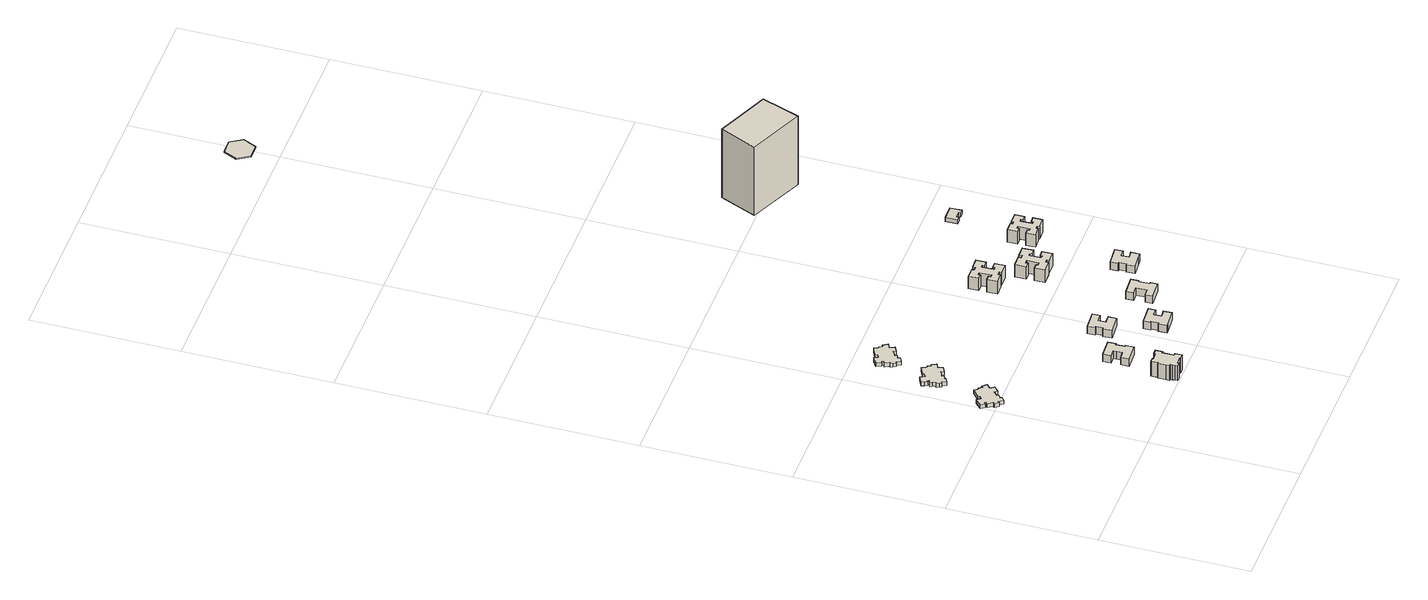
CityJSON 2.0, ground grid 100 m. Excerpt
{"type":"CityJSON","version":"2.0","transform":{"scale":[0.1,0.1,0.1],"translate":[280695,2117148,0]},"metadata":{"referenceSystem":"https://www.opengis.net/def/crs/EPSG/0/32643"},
"CityObjects":{
"building1":{"type":"Building","attributes":{"name":"A-17","citygml_lod_name00":"lod1Solid","yearOfConstruction":1969,"measuredHeight":3,"storeysAboveGround":1},"geometry":[{"type":"Solid","lod":"1","boundaries":[[[[0,1,2,3,4,5,6,7,8,9,10,11,12,13,14,15,16,17,18,19,20,21,22,23,24,25,26,27]],[[26,28,29,27]],[[25,30,28,26]],[[24,31,30,25]],[[23,32,31,24]],[[22,33,32,23]],[[21,34,33,22]],[[20,35,34,21]],[[19,36,35,20]],[[18,37,36,19]],[[17,38,37,18]],[[16,39,38,17]],[[15,40,39,16]],[[14,41,40,15]],[[13,42,41,14]],[[12,43,42,13]],[[11,44,43,12]],[[10,45,44,11]],[[9,46,45,10]],[[8,47,46,9]],[[7,48,47,8]],[[6,49,48,7]],[[5,50,49,6]],[[4,51,50,5]],[[3,52,51,4]],[[2,53,52,3]],[[1,54,53,2]],[[0,55,54,1]],[[27,29,55,0]],[[28,30,31,32,33,34,35,36,37,38,39,40,41,42,43,44,45,46,47,48,49,50,51,52,53,54,55,29]]]]}]},
"building2":{"type":"Building","attributes":{"name":"A-18","citygml_lod_name00":"lod1Solid","yearOfConstruction":1969,"measuredHeight":3,"storeysAboveGround":1},"geometry":[{"type":"Solid","lod":"1","boundaries":[[[[56,57,58,59,60,61,62,63,64,65,66,67,68,69,70,71,72,73,74,75,76,77,78,79,80,81,82,83,84,85,86]],[[85,87,88,86]],[[84,89,87,85]],[[83,90,89,84]],[[82,91,90,83]],[[81,92,91,82]],[[80,93,92,81]],[[79,94,93,80]],[[78,95,94,79]],[[77,96,95,78]],[[76,97,96,77]],[[75,98,97,76]],[[74,99,98,75]],[[73,100,99,74]],[[72,101,100,73]],[[71,102,101,72]],[[70,103,102,71]],[[69,104,103,70]],[[68,105,104,69]],[[67,106,105,68]],[[66,107,106,67]],[[65,108,107,66]],[[64,109,108,65]],[[63,110,109,64]],[[62,111,110,63]],[[61,112,111,62]],[[60,113,112,61]],[[59,114,113,60]],[[58,115,114,59]],[[57,116,115,58]],[[56,117,116,57]],[[86,88,117,56]],[[87,89,90,91,92,93,94,95,96,97,98,99,100,101,102,103,104,105,106,107,108,109,110,111,112,113,114,115,116,117,88]]]]}]},
"building3":{"type":"Building","attributes":{"name":"H2-27","citygml_lod_name00":"lod1Solid","yearOfConstruction":1967,"measuredHeight":12,"storeysAboveGround":4},"geometry":[{"type":"Solid","lod":"1","boundaries":[[[[118,119,120,121,122,123,124,125,126,127,128,129,130,131,132,133,134,135,136,137,138,139,140]],[[139,141,142,140]],[[138,143,141,139]],[[137,144,143,138]],[[136,145,144,137]],[[135,146,145,136]],[[134,147,146,135]],[[133,148,147,134]],[[132,149,148,133]],[[131,150,149,132]],[[130,151,150,131]],[[129,152,151,130]],[[128,153,152,129]],[[127,154,153,128]],[[126,155,154,127]],[[125,156,155,126]],[[124,157,156,125]],[[123,158,157,124]],[[122,159,158,123]],[[121,160,159,122]],[[120,161,160,121]],[[119,162,161,120]],[[118,163,162,119]],[[140,142,163,118]],[[141,143,144,145,146,147,148,149,150,151,152,153,154,155,156,157,158,159,160,161,162,163,142]]]]}]},
"building4":{"type":"Building","attributes":{"name":"A-19","citygml_lod_name00":"lod1Solid","yearOfConstruction":1969,"measuredHeight":3,"storeysAboveGround":1},"geometry":[{"type":"Solid","lod":"1","boundaries":[[[[164,165,166,167,168,169,170,171,172,173,174,175,176,177,178,179,180,181,182,183,184,185,186,187,188,189,190,191,192,193]],[[192,194,195,193]],[[191,196,194,192]],[[190,197,196,191]],[[189,198,197,190]],[[188,199,198,189]],[[187,200,199,188]],[[186,201,200,187]],[[185,202,201,186]],[[184,203,202,185]],[[183,204,203,184]],[[182,205,204,183]],[[181,206,205,182]],[[180,207,206,181]],[[179,208,207,180]],[[178,209,208,179]],[[177,210,209,178]],[[176,211,210,177]],[[175,212,211,176]],[[174,213,212,175]],[[173,214,213,174]],[[172,215,214,173]],[[171,216,215,172]],[[170,217,216,171]],[[169,218,217,170]],[[168,219,218,169]],[[167,220,219,168]],[[166,221,220,167]],[[165,222,221,166]],[[164,223,222,165]],[[193,195,223,164]],[[194,196,197,198,199,200,201,202,203,204,205,206,207,208,209,210,211,212,213,214,215,216,217,218,219,220,221,222,223,195]]]]}]},
"building5":{"type":"Building","attributes":{"name":"H2-22","citygml_lod_name00":"lod1Solid","yearOfConstruction":1965,"measuredHeight":6,"storeysAboveGround":2},"geometry":[{"type":"Solid","lod":"1","boundaries":[[[[224,225,226,227,228,229,230,231,232,233,234,235,236,237,238]],[[237,239,240,238]],[[236,241,239,237]],[[235,242,241,236]],[[234,243,242,235]],[[233,244,243,234]],[[232,245,244,233]],[[231,246,245,232]],[[230,247,246,231]],[[229,248,247,230]],[[228,249,248,229]],[[227,250,249,228]],[[226,251,250,227]],[[225,252,251,226]],[[224,253,252,225]],[[238,240,253,224]],[[239,241,242,243,244,245,246,247,248,249,250,251,252,253,240]]]]}]},
"building6":{"type":"Building","attributes":{"name":"H2-21","citygml_lod_name00":"lod1Solid","yearOfConstruction":1965,"measuredHeight":6,"storeysAboveGround":2},"geometry":[{"type":"Solid","lod":"1","boundaries":[[[[254,255,256,257,258,259,260,261,262,263,264,265]],[[264,266,267,265]],[[263,268,266,264]],[[262,269,268,263]],[[261,270,269,262]],[[260,271,270,261]],[[259,272,271,260]],[[258,273,272,259]],[[257,274,273,258]],[[256,275,274,257]],[[255,276,275,256]],[[254,277,276,255]],[[265,267,277,254]],[[266,268,269,270,271,272,273,274,275,276,277,267]]]]}]},
"building7":{"type":"Building","attributes":{"name":"H2-20","citygml_lod_name00":"lod1Solid","yearOfConstruction":1965,"measuredHeight":6,"storeysAboveGround":2},"geometry":[{"type":"Solid","lod":"1","boundaries":[[[[278,279,280,281,282,283,284,285,286,287,288,289,290,291]],[[290,292,293,291]],[[289,294,292,290]],[[288,295,294,289]],[[287,296,295,288]],[[286,297,296,287]],[[285,298,297,286]],[[284,299,298,285]],[[283,300,299,284]],[[282,301,300,283]],[[281,302,301,282]],[[280,303,302,281]],[[279,304,303,280]],[[278,305,304,279]],[[291,293,305,278]],[[292,294,295,296,297,298,299,300,301,302,303,304,305,293]]]]}]},
"building8":{"type":"Building","attributes":{"name":"H2-19","citygml_lod_name00":"lod1Solid","yearOfConstruction":1965,"measuredHeight":6,"storeysAboveGround":2},"geometry":[{"type":"Solid","lod":"1","boundaries":[[[[306,307,308,309,310,311,312,313,314,315,316,317]],[[316,318,319,317]],[[315,320,318,316]],[[314,321,320,315]],[[313,322,321,314]],[[312,323,322,313]],[[311,324,323,312]],[[310,325,324,311]],[[309,326,325,310]],[[308,327,326,309]],[[307,328,327,308]],[[306,329,328,307]],[[317,319,329,306]],[[318,320,321,322,323,324,325,326,327,328,329,319]]]]}]},
"building9":{"type":"Building","attributes":{"name":"H1-6","citygml_lod_name00":"lod1Solid","yearOfConstruction":1965,"measuredHeight":10,"storeysAboveGround":3},"geometry":[{"type":"Solid","lod":"1","boundaries":[[[[330,331,332,333,334,335,336,337,338,339,340,341,342,343,344,345,346,347,348,349,350,351,352,353,354,355,356,357]],[[356,358,359,357]],[[355,360,358,356]],[[354,361,360,355]],[[353,362,361,354]],[[352,363,362,353]],[[351,364,363,352]],[[350,365,364,351]],[[349,366,365,350]],[[348,367,366,349]],[[347,368,367,348]],[[346,369,368,347]],[[345,370,369,346]],[[344,371,370,345]],[[343,372,371,344]],[[342,373,372,343]],[[341,374,373,342]],[[340,375,374,341]],[[339,376,375,340]],[[338,377,376,339]],[[337,378,377,338]],[[336,379,378,337]],[[335,380,379,336]],[[334,381,380,335]],[[333,382,381,334]],[[332,383,382,333]],[[331,384,383,332]],[[330,385,384,331]],[[357,359,385,330]],[[358,360,361,362,363,364,365,366,367,368,369,370,371,372,373,374,375,376,377,378,379,380,381,382,383,384,385,359]]]]}]},
"building10":{"type":"Building","attributes":{"name":"H1-8","citygml_lod_name00":"lod1Solid","yearOfConstruction":1965,"measuredHeight":10,"storeysAboveGround":3},"geometry":[{"type":"Solid","lod":"1","boundaries":[[[[386,387,388,389,390,391,392,393,394,395,396,397,398,399,400,401,402,403,404,405,406,407,408,409,410,411,412,413]],[[412,414,415,413]],[[411,416,414,412]],[[410,417,416,411]],[[409,418,417,410]],[[408,419,418,409]],[[407,420,419,408]],[[406,421,420,407]],[[405,422,421,406]],[[404,423,422,405]],[[403,424,423,404]],[[402,425,424,403]],[[401,426,425,402]],[[400,427,426,401]],[[399,428,427,400]],[[398,429,428,399]],[[397,430,429,398]],[[396,431,430,397]],[[395,432,431,396]],[[394,433,432,395]],[[393,434,433,394]],[[392,435,434,393]],[[391,436,435,392]],[[390,437,436,391]],[[389,438,437,390]],[[388,439,438,389]],[[387,440,439,388]],[[386,441,440,387]],[[413,415,441,386]],[[414,416,417,418,419,420,421,422,423,424,425,426,427,428,429,430,431,432,433,434,435,436,437,438,439,440,441,415]]]]}]},
"building11":{"type":"Building","attributes":{"name":"H2-18","citygml_lod_name00":"lod1Solid","yearOfConstruction":1965,"measuredHeight":6,"storeysAboveGround":2},"geometry":[{"type":"Solid","lod":"1","boundaries":[[[[442,443,444,445,446,447,448,449,450,451,452,453,454]],[[453,455,456,454]],[[452,457,455,453]],[[451,458,457,452]],[[450,459,458,451]],[[449,460,459,450]],[[448,461,460,449]],[[447,462,461,448]],[[446,463,462,447]],[[445,464,463,446]],[[444,465,464,445]],[[443,466,465,444]],[[442,467,466,443]],[[454,456,467,442]],[[455,457,458,459,460,461,462,463,464,465,466,467,456]]]]}]},
"building12":{"type":"Building","attributes":{"name":"H1-5","citygml_lod_name00":"lod1Solid","yearOfConstruction":1965,"measuredHeight":10,"storeysAboveGround":3},"geometry":[{"type":"Solid","lod":"1","boundaries":[[[[468,469,470,471,472,473,474,475,476,477,478,479,480,481,482,483,484,485,486,487,488,489,490,491,492,493,494,495]],[[494,496,497,495]],[[493,498,496,494]],[[492,499,498,493]],[[491,500,499,492]],[[490,501,500,491]],[[489,502,501,490]],[[488,503,502,489]],[[487,504,503,488]],[[486,505,504,487]],[[485,506,505,486]],[[484,507,506,485]],[[483,508,507,484]],[[482,509,508,483]],[[481,510,509,482]],[[480,511,510,481]],[[479,512,511,480]],[[478,513,512,479]],[[477,514,513,478]],[[476,515,514,477]],[[475,516,515,476]],[[474,517,516,475]],[[473,518,517,474]],[[472,519,518,473]],[[471,520,519,472]],[[470,521,520,471]],[[469,522,521,470]],[[468,523,522,469]],[[495,497,523,468]],[[496,498,499,500,501,502,503,504,505,506,507,508,509,510,511,512,513,514,515,516,517,518,519,520,521,522,523,497]]]]}]},
"building13":{"type":"Building","attributes":{"name":"Community Hall","citygml_lod_name00":"lod1Solid","measuredHeight":3,"storeysAboveGround":1},"geometry":[{"type":"Solid","lod":"1","boundaries":[[[[524,525,526,527,528,529,530,531]],[[530,532,533,531]],[[529,534,532,530]],[[528,535,534,529]],[[527,536,535,528]],[[526,537,536,527]],[[525,538,537,526]],[[524,539,538,525]],[[531,533,539,524]],[[532,534,535,536,537,538,539,533]]]]}]},
"building14":{"type":"Building","attributes":{"name":"B-22 (Ananta)","citygml_lod_name00":"lod1Solid","yearOfConstruction":2006,"measuredHeight":55,"storeysAboveGround":17},"geometry":[{"type":"Solid","lod":"1","boundaries":[[[[540,541,542,543]],[[542,544,545,543]],[[541,546,544,542]],[[540,547,546,541]],[[543,545,547,540]],[[544,546,547,545]]]]}]},
"building15":{"type":"Building","attributes":{"name":"Under Ground Tank-3","citygml_lod_name00":"lod1Solid","measuredHeight":1,"storeysAboveGround":0},"geometry":[{"type":"Solid","lod":"1","boundaries":[[[[548,549,550,551,552,553]],[[552,554,555,553]],[[551,556,554,552]],[[550,557,556,551]],[[549,558,557,550]],[[548,559,558,549]],[[553,555,559,548]],[[554,556,557,558,559,555]]]]}]}
},
"vertices":[
[62,1111,0],[79,1125,0],[72,1133,0],[128,1181,0],[147,1153,0],[154,1159,0],[171,1135,0],[182,1146,0],[203,1115,0],[176,1092,0],[196,1063,0],[164,1036,0],[150,1053,0],[123,1029,0],[130,1019,0],[108,999,0],[113,991,0],[89,970,0],[68,999,0],[58,990,0],[38,1018,0],[47,1026,0],[24,1057,0],[37,1068,0],[31,1077,0],[21,1069,0],[0,1097,0],[44,1135,0],[0,1097,30],[44,1135,30],[21,1069,30],[31,1077,30],[37,1068,30],[24,1057,30],[47,1026,30],[38,1018,30],[58,990,30],[68,999,30],[89,970,30],[113,991,30],[108,999,30],[130,1019,30],[123,1029,30],[150,1053,30],[164,1036,30],[196,1063,30],[176,1092,30],[203,1115,30],[182,1146,30],[171,1135,30],[154,1159,30],[147,1153,30],[128,1181,30],[72,1133,30],[79,1125,30],[62,1111,30],
[178,1387,0],[180,1379,0],[152,1363,0],[139,1393,0],[128,1389,0],[122,1405,0],[115,1422,0],[125,1428,0],[116,1448,0],[110,1461,0],[129,1472,0],[124,1483,0],[116,1478,0],[107,1496,0],[100,1514,0],[147,1539,0],[161,1509,0],[181,1520,0],[178,1529,0],[238,1560,0],[252,1524,0],[260,1528,0],[271,1504,0],[284,1510,0],[298,1477,0],[268,1460,0],[280,1430,0],[241,1410,0],[232,1428,0],[200,1411,0],[205,1401,0],[200,1411,30],[205,1401,30],[232,1428,30],[241,1410,30],[280,1430,30],[268,1460,30],[298,1477,30],[284,1510,30],[271,1504,30],[260,1528,30],[252,1524,30],[238,1560,30],[178,1529,30],[181,1520,30],[161,1509,30],[147,1539,30],[100,1514,30],[107,1496,30],[116,1478,30],[124,1483,30],[129,1472,30],[110,1461,30],[116,1448,30],[125,1428,30],[115,1422,30],[122,1405,30],[128,1389,30],[139,1393,30],[152,1363,30],[180,1379,30],[178,1387,30],
[631,183,0],[659,185,0],[659,177,0],[708,180,0],[707,188,0],[742,190,0],[744,144,0],[732,143,0],[735,65,0],[749,65,0],[751,16,0],[716,14,0],[716,22,0],[667,19,0],[667,11,0],[640,10,0],[639,31,0],[638,45,0],[637,58,0],[628,59,0],[627,84,0],[625,136,0],[634,136,0],[625,136,120],[634,136,120],[627,84,120],[628,59,120],[637,58,120],[638,45,120],[639,31,120],[640,10,120],[667,11,120],[667,19,120],[716,22,120],[716,14,120],[751,16,120],[749,65,120],[735,65,120],[732,143,120],[744,144,120],[742,190,120],[707,188,120],[708,180,120],[659,177,120],[659,185,120],[631,183,120],
[255,1696,0],[240,1724,0],[232,1720,0],[221,1741,0],[215,1753,0],[223,1758,0],[207,1791,0],[221,1800,0],[215,1811,0],[208,1808,0],[191,1843,0],[237,1868,0],[250,1845,0],[271,1856,0],[267,1868,0],[299,1885,0],[326,1899,0],[341,1870,0],[347,1874,0],[360,1851,0],[372,1858,0],[390,1824,0],[361,1808,0],[376,1775,0],[338,1756,0],[330,1771,0],[297,1753,0],[304,1739,0],[279,1726,0],[285,1711,0],[279,1726,30],[285,1711,30],[304,1739,30],[297,1753,30],[330,1771,30],[338,1756,30],[376,1775,30],[361,1808,30],[390,1824,30],[372,1858,30],[360,1851,30],[347,1874,30],[341,1870,30],[326,1899,30],[299,1885,30],[267,1868,30],[271,1856,30],[250,1845,30],[237,1868,30],[191,1843,30],[208,1808,30],[215,1811,30],[221,1800,30],[207,1791,30],[223,1758,30],[215,1753,30],[221,1741,30],[232,1720,30],[240,1724,30],[255,1696,30],
[725,400,0],[724,441,0],[723,461,0],[675,458,0],[673,513,0],[796,519,0],[798,465,0],[788,464,0],[789,445,0],[791,404,0],[800,404,0],[801,386,0],[802,347,0],[680,341,0],[679,397,0],[680,341,60],[679,397,60],[802,347,60],[801,386,60],[800,404,60],[791,404,60],[789,445,60],[788,464,60],[798,465,60],[796,519,60],[673,513,60],[675,458,60],[723,461,60],[724,441,60],[725,400,60],
[1031,645,0],[980,642,0],[981,591,0],[1033,594,0],[1035,536,0],[911,528,0],[908,588,0],[917,588,0],[916,637,0],[906,638,0],[904,688,0],[1029,697,0],[904,688,60],[1029,697,60],[906,638,60],[916,637,60],[917,588,60],[908,588,60],[911,528,60],[1035,536,60],[1033,594,60],[981,591,60],[980,642,60],[1031,645,60],
[1188,331,0],[1141,329,0],[1143,279,0],[1190,282,0],[1194,225,0],[1073,217,0],[1064,216,0],[1063,274,0],[1071,275,0],[1069,325,0],[1061,325,0],[1059,372,0],[1070,373,0],[1185,381,0],[1070,373,60],[1185,381,60],[1059,372,60],[1061,325,60],[1069,325,60],[1071,275,60],[1063,274,60],[1064,216,60],[1073,217,60],[1194,225,60],[1190,282,60],[1143,279,60],[1141,329,60],[1188,331,60],
[1304,512,0],[1302,564,0],[1425,573,0],[1428,520,0],[1420,519,0],[1424,447,0],[1432,448,0],[1434,398,0],[1310,390,0],[1308,441,0],[1358,444,0],[1354,515,0],[1358,444,60],[1354,515,60],[1308,441,60],[1310,390,60],[1434,398,60],[1432,448,60],[1424,447,60],[1420,519,60],[1428,520,60],[1425,573,60],[1302,564,60],[1304,512,60],
[1173,1341,0],[1102,1338,0],[1100,1409,0],[1134,1410,0],[1134,1394,0],[1150,1394,0],[1147,1475,0],[1130,1475,0],[1132,1460,0],[1098,1460,0],[1095,1528,0],[1165,1530,0],[1165,1513,0],[1189,1512,0],[1190,1531,0],[1260,1533,0],[1263,1464,0],[1224,1463,0],[1223,1478,0],[1207,1478,0],[1211,1397,0],[1227,1398,0],[1226,1412,0],[1265,1412,0],[1268,1343,0],[1196,1341,0],[1195,1359,0],[1173,1359,0],[1195,1359,100],[1173,1359,100],[1196,1341,100],[1268,1343,100],[1265,1412,100],[1226,1412,100],[1227,1398,100],[1211,1397,100],[1207,1478,100],[1223,1478,100],[1224,1463,100],[1263,1464,100],[1260,1533,100],[1190,1531,100],[1189,1512,100],[1165,1513,100],[1165,1530,100],[1095,1528,100],[1098,1460,100],[1132,1460,100],[1130,1475,100],[1147,1475,100],[1150,1394,100],[1134,1394,100],[1134,1410,100],[1100,1409,100],[1102,1338,100],[1173,1341,100],
[1390,1293,0],[1460,1294,0],[1464,1219,0],[1425,1218,0],[1423,1231,0],[1407,1230,0],[1410,1153,0],[1427,1152,0],[1427,1165,0],[1466,1167,0],[1469,1098,0],[1397,1095,0],[1397,1114,0],[1378,1114,0],[1378,1095,0],[1299,1092,0],[1297,1162,0],[1334,1162,0],[1334,1149,0],[1354,1151,0],[1353,1229,0],[1332,1228,0],[1332,1214,0],[1295,1213,0],[1293,1289,0],[1369,1291,0],[1371,1272,0],[1390,1272,0],[1371,1272,100],[1390,1272,100],[1369,1291,100],[1293,1289,100],[1295,1213,100],[1332,1214,100],[1332,1228,100],[1353,1229,100],[1354,1151,100],[1334,1149,100],[1334,1162,100],[1297,1162,100],[1299,1092,100],[1378,1095,100],[1378,1114,100],[1397,1114,100],[1397,1095,100],[1469,1098,100],[1466,1167,100],[1427,1165,100],[1427,1152,100],[1410,1153,100],[1407,1230,100],[1423,1231,100],[1425,1218,100],[1464,1219,100],[1460,1294,100],[1390,1293,100],
[1636,590,0],[1555,584,0],[1551,643,0],[1561,644,0],[1559,695,0],[1549,694,0],[1546,747,0],[1672,757,0],[1674,703,0],[1628,700,0],[1631,649,0],[1677,653,0],[1679,594,0],[1677,653,60],[1679,594,60],[1631,649,60],[1628,700,60],[1674,703,60],[1672,757,60],[1546,747,60],[1549,694,60],[1559,695,60],[1561,644,60],[1551,643,60],[1555,584,60],[1636,590,60],
[1765,1258,0],[1694,1256,0],[1692,1271,0],[1675,1271,0],[1675,1257,0],[1610,1255,0],[1607,1317,0],[1641,1319,0],[1642,1306,0],[1656,1306,0],[1654,1386,0],[1639,1385,0],[1639,1371,0],[1606,1369,0],[1604,1437,0],[1669,1439,0],[1669,1425,0],[1687,1424,0],[1687,1439,0],[1759,1440,0],[1760,1374,0],[1725,1373,0],[1724,1388,0],[1708,1388,0],[1712,1308,0],[1727,1308,0],[1727,1320,0],[1764,1322,0],[1727,1320,100],[1764,1322,100],[1727,1308,100],[1712,1308,100],[1708,1388,100],[1724,1388,100],[1725,1373,100],[1760,1374,100],[1759,1440,100],[1687,1439,100],[1687,1424,100],[1669,1425,100],[1669,1439,100],[1604,1437,100],[1606,1369,100],[1639,1371,100],[1639,1385,100],[1654,1386,100],[1656,1306,100],[1642,1306,100],[1641,1319,100],[1607,1317,100],[1610,1255,100],[1675,1257,100],[1675,1271,100],[1692,1271,100],[1694,1256,100],[1765,1258,100],
[1709,1802,0],[1708,1786,0],[1679,1785,0],[1678,1867,0],[1778,1870,0],[1780,1789,0],[1750,1789,0],[1749,1804,0],[1750,1789,30],[1749,1804,30],[1780,1789,30],[1778,1870,30],[1678,1867,30],[1679,1785,30],[1708,1786,30],[1709,1802,30],
[1367,3017,0],[1473,3263,0],[1833,3109,0],[1740,2851,0],[1833,3109,550],[1740,2851,550],[1473,3263,550],[1367,3017,550],
[937,6345,0],[1033,6349,0],[1084,6265,0],[1040,6175,0],[945,6171,0],[893,6255,0],[945,6171,10],[893,6255,10],[1040,6175,10],[1084,6265,10],[1033,6349,10],[937,6345,10]
]}
